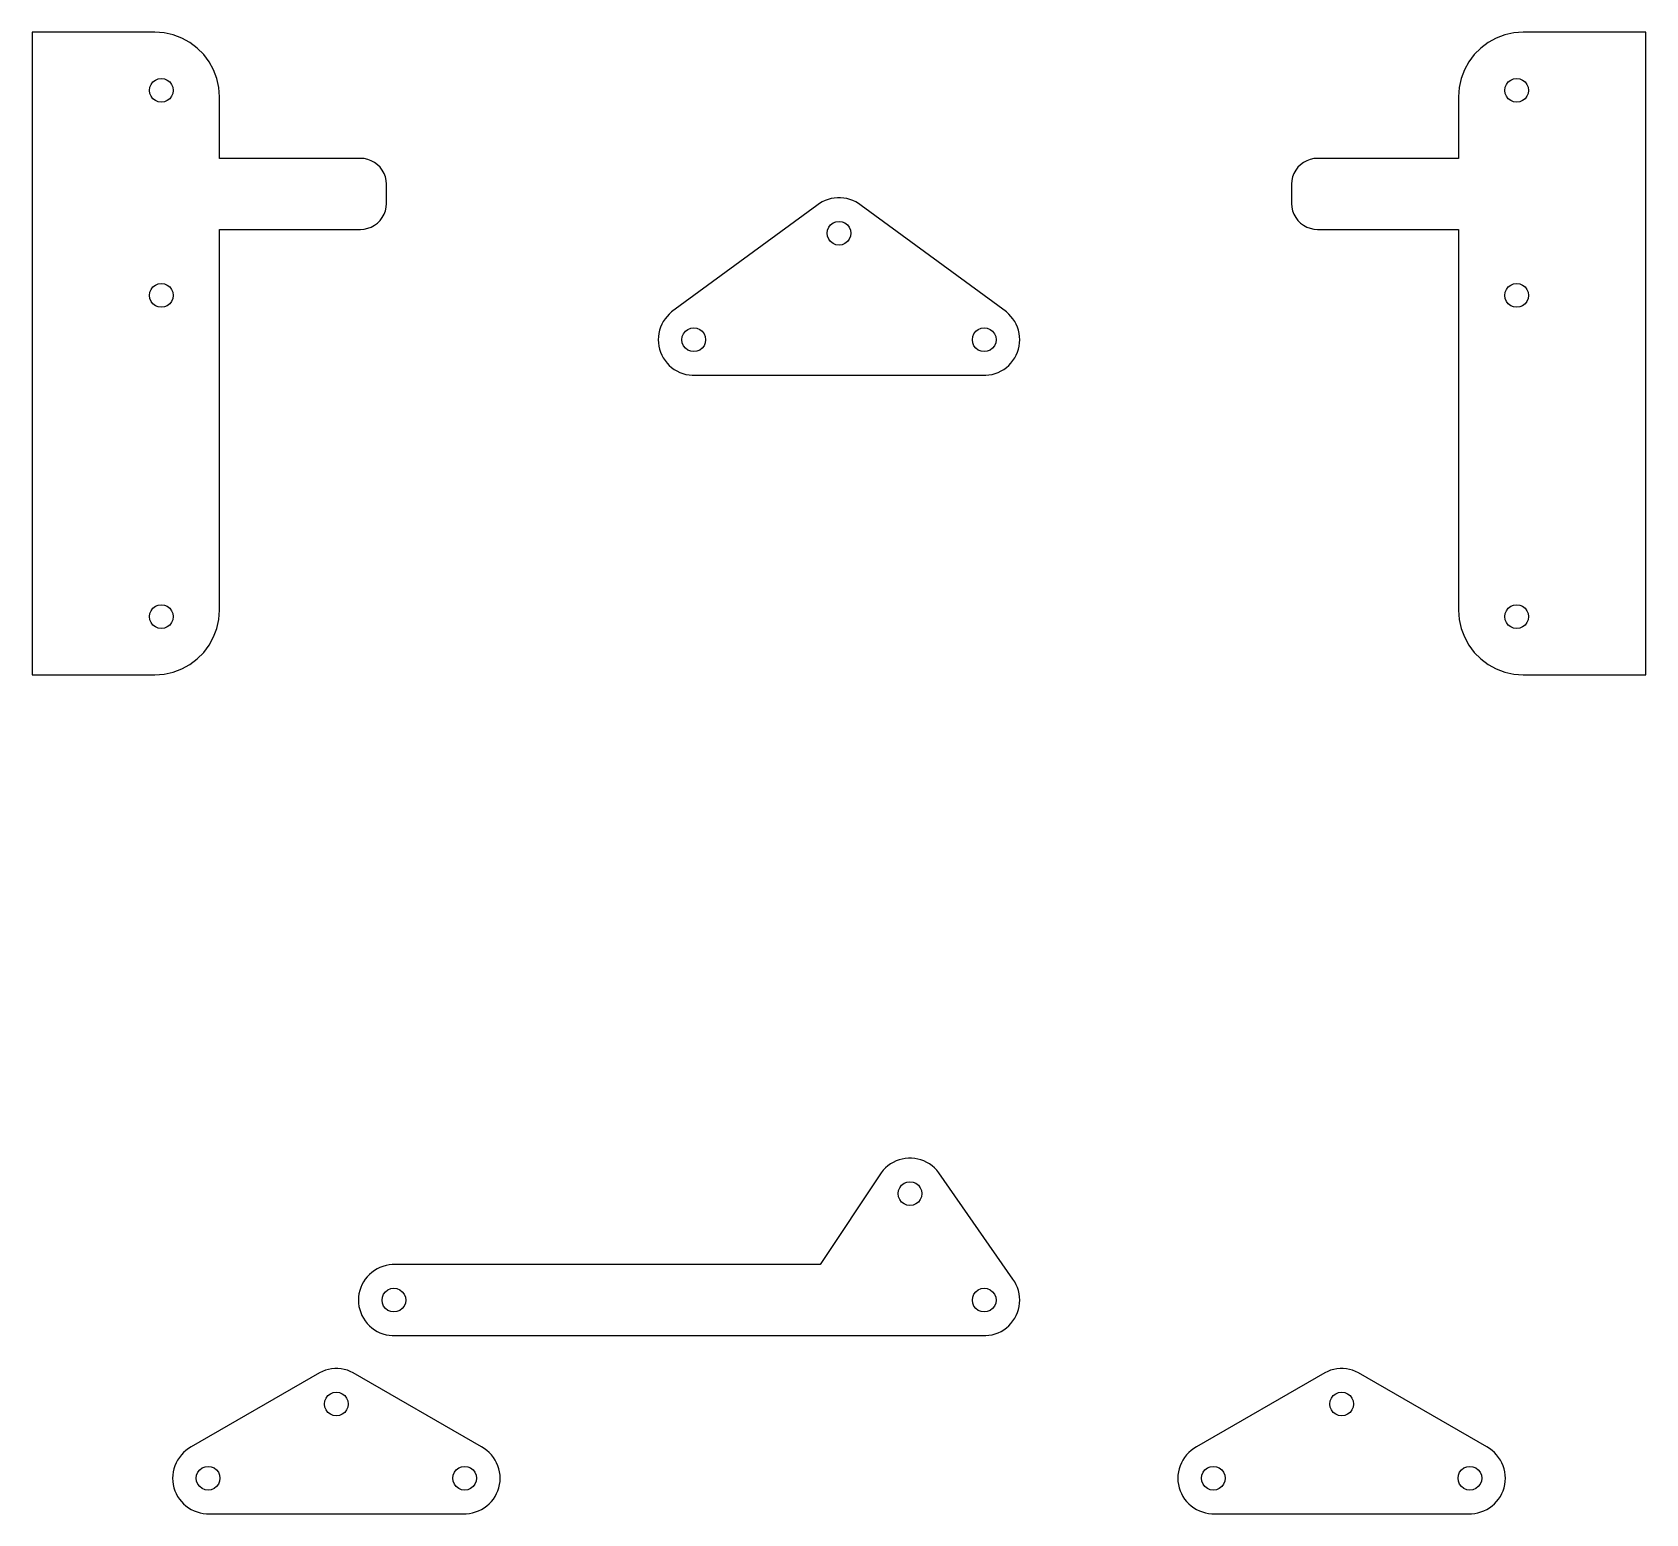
# Model space of a CAD drawing. Extents: x 24 to 273, y 0 to 230.
import ezdxf

# ---------------------------------------------------------------- set-up
doc = ezdxf.new("R2010")
doc.units = 0
doc.layers.get('0').update_dxf_attribs({"linetype": 'CONTINUOUS'})

msp = doc.modelspace()

# ---------------------------------------------------------------- linework, layer by layer
at = {"color": 7}
for points in [[(23.509998, 130.141088), (42.509996, 130.141088), (43.932997, 130.242889), (45.326997, 130.54619), (46.663997, 131.044789), (47.915997, 131.728588), (49.058596, 132.583589), (50.067498, 133.592488), (50.922496, 134.734689), (51.606298, 135.98689), (52.104897, 137.323788), (52.408195, 138.717988), (52.509996, 140.141088), (52.509996, 199.141088), (74.374996, 199.141088), (74.944297, 199.181788), (75.501898, 199.30309), (76.036698, 199.50259), (76.537597, 199.776088), (76.994396, 200.118088), (77.397997, 200.521689), (77.739996, 200.978488), (78.013498, 201.47939), (78.212998, 202.01419), (78.334297, 202.57179), (78.374996, 203.141089), (78.374996, 206.141089), (78.334297, 206.710088), (78.212998, 207.268089), (78.013498, 207.80309), (77.739996, 208.304088), (77.397997, 208.760088), (76.994396, 209.164089), (76.537597, 209.506089), (76.036698, 209.78009), (75.501898, 209.979088), (74.944297, 210.100088), (74.374996, 210.141089), (52.509996, 210.141089), (52.509996, 219.679088), (52.408195, 221.102089), (52.104897, 222.496089), (51.606298, 223.833089), (50.922496, 225.085089), (50.067498, 226.22709), (49.058596, 227.236088), (47.915997, 228.091088), (46.663997, 228.775088), (45.326997, 229.274088), (43.932997, 229.57709), (42.509996, 229.679088), (33.509997, 229.679088), (33.509997, 229.679088), (23.509998, 229.679088), (23.509998, 130.141088)], [(218.624997, 203.141089), (218.665696, 202.57179), (218.786995, 202.01419), (218.986495, 201.47939), (219.259997, 200.978488), (219.601996, 200.521689), (220.005597, 200.118088), (220.462396, 199.776088), (220.963295, 199.50259), (221.498095, 199.30309), (222.055696, 199.181788), (222.624997, 199.141088), (244.489997, 199.141088), (244.489997, 140.141088), (244.591798, 138.717988), (244.895096, 137.323788), (245.393695, 135.98689), (246.077497, 134.734689), (246.932495, 133.592488), (247.941397, 132.583589), (249.083997, 131.728588), (250.335996, 131.044789), (251.672996, 130.54619), (253.066996, 130.242889), (254.489997, 130.141088), (273.489996, 130.141088), (273.489996, 229.679088), (263.489996, 229.679088), (263.489996, 229.679088), (254.489997, 229.679088), (253.066996, 229.57709), (251.672996, 229.274088), (250.335996, 228.775088), (249.083997, 228.091088), (247.941397, 227.236088), (246.932495, 226.22709), (246.077497, 225.085089), (245.393695, 223.833089), (244.895096, 222.496089), (244.591798, 221.102089), (244.489997, 219.679088), (244.489997, 210.141089), (222.624997, 210.141089), (222.055696, 210.100088), (221.498095, 209.979088), (220.963295, 209.78009), (220.462396, 209.506089), (220.005597, 209.164089), (219.601996, 208.760088), (219.259997, 208.304088), (218.986495, 207.80309), (218.786995, 207.268089), (218.665696, 206.710088), (218.624997, 206.141089), (218.624997, 203.141089)], [(41.659996, 220.679089), (41.722997, 221.155088), (41.906997, 221.599088), (42.198996, 221.980088), (42.579996, 222.27209), (43.023996, 222.45609), (43.499998, 222.519088), (43.975996, 222.45609), (44.419997, 222.27209), (44.800997, 221.980088), (45.092995, 221.599088), (45.276996, 221.155088), (45.339996, 220.679089), (45.276996, 220.20309), (45.092995, 219.75909), (44.800997, 219.37809), (44.419997, 219.085089), (43.975996, 218.902088), (43.499998, 218.839088), (43.023996, 218.902088), (42.579996, 219.085089), (42.198996, 219.37809), (41.906997, 219.75909), (41.722997, 220.20309), (41.659996, 220.679089)], [(251.659997, 220.679089), (251.722997, 221.155088), (251.906998, 221.599088), (252.198996, 221.980088), (252.579996, 222.27209), (253.023997, 222.45609), (253.499995, 222.519088), (253.975997, 222.45609), (254.419997, 222.27209), (254.800997, 221.980088), (255.092996, 221.599088), (255.276996, 221.155088), (255.339997, 220.679089), (255.276996, 220.20309), (255.092996, 219.75909), (254.800997, 219.37809), (254.419997, 219.085089), (253.975997, 218.902088), (253.499995, 218.839088), (253.023997, 218.902088), (252.579996, 219.085089), (252.198996, 219.37809), (251.906998, 219.75909), (251.722997, 220.20309), (251.659997, 220.679089)], [(120.499996, 182.041089), (120.522094, 181.548089), (120.588394, 181.058989), (120.698195, 180.577888), (120.850694, 180.108487), (121.044693, 179.654688), (121.278495, 179.22019), (121.550393, 178.80829), (121.858095, 178.422387), (122.199194, 178.06569), (122.570793, 177.740987), (122.970095, 177.450888), (123.393694, 177.197789), (123.838394, 176.983689), (124.300395, 176.810289), (124.776095, 176.678988), (125.261695, 176.590889), (125.753193, 176.546589), (131.999993, 176.546589), (131.999993, 176.541086), (164.999995, 176.541089), (164.999995, 176.546592), (171.246794, 176.546589), (171.738293, 176.590889), (172.223893, 176.678988), (172.699593, 176.810289), (173.161593, 176.983689), (173.606293, 177.197789), (174.029895, 177.450888), (174.429194, 177.740987), (174.800793, 178.06569), (175.141893, 178.422387), (175.449594, 178.80829), (175.721493, 179.22019), (175.955294, 179.654688), (176.149294, 180.108487), (176.301795, 180.577888), (176.411594, 181.058989), (176.477893, 181.548089), (176.499991, 182.041089), (176.477893, 182.534089), (176.411594, 183.023188), (176.301795, 183.50429), (176.149294, 183.97369), (175.955294, 184.427489), (175.721493, 184.86199), (175.449594, 185.273888), (175.141893, 185.65979), (174.800793, 186.016488), (174.429194, 186.34119), (151.929183, 202.841188), (151.529923, 203.13129), (151.106274, 203.38439), (150.661632, 203.598489), (150.199584, 203.771889), (149.723864, 203.903188), (149.238276, 203.991289), (148.746752, 204.035589), (148.253238, 204.035589), (147.761712, 203.991289), (147.276123, 203.903188), (146.800403, 203.771889), (146.338355, 203.598489), (145.893714, 203.38439), (145.470064, 203.13129), (145.070805, 202.841188), (122.570793, 186.34119), (122.199194, 186.016488), (121.858095, 185.65979), (121.550393, 185.273888), (121.278495, 184.86199), (121.044693, 184.427489), (120.850694, 183.97369), (120.698195, 183.50429), (120.588394, 183.023188), (120.522094, 182.534089), (120.499996, 182.041089)], [(146.659998, 198.54109), (146.722696, 199.017289), (146.906508, 199.461089), (147.198915, 199.842188), (147.579997, 200.13459), (148.023769, 200.31839), (148.499997, 200.381088), (148.976224, 200.31839), (149.419996, 200.13459), (149.801078, 199.842188), (150.093485, 199.461089), (150.277297, 199.017289), (150.339998, 198.54109), (150.277297, 198.064888), (150.093485, 197.62109), (149.801078, 197.239989), (149.419996, 196.94759), (148.976224, 196.76379), (148.499997, 196.701088), (148.023769, 196.76379), (147.579997, 196.94759), (147.198915, 197.239989), (146.906508, 197.62109), (146.722696, 198.064888), (146.659998, 198.54109)], [(41.659996, 188.909988), (41.722997, 189.386289), (41.906997, 189.82999), (42.198996, 190.211089), (42.579996, 190.503488), (43.023996, 190.687288), (43.499998, 190.74999), (43.975996, 190.687288), (44.419997, 190.503488), (44.800997, 190.211089), (45.092995, 189.82999), (45.276996, 189.386289), (45.339996, 188.909988), (45.276996, 188.433789), (45.092995, 187.989989), (44.800997, 187.608989), (44.419997, 187.31659), (43.975996, 187.132688), (43.499998, 187.06999), (43.023996, 187.132688), (42.579996, 187.31659), (42.198996, 187.608989), (41.906997, 187.989989), (41.722997, 188.433789), (41.659996, 188.909988)], [(251.659997, 188.909988), (251.722997, 189.386289), (251.906998, 189.82999), (252.198996, 190.211089), (252.579996, 190.503488), (253.023997, 190.687288), (253.499995, 190.74999), (253.975997, 190.687288), (254.419997, 190.503488), (254.800997, 190.211089), (255.092996, 189.82999), (255.276996, 189.386289), (255.339997, 188.909988), (255.276996, 188.433789), (255.092996, 187.989989), (254.800997, 187.608989), (254.419997, 187.31659), (253.975997, 187.132688), (253.499995, 187.06999), (253.023997, 187.132688), (252.579996, 187.31659), (252.198996, 187.608989), (251.906998, 187.989989), (251.722997, 188.433789), (251.659997, 188.909988)], [(124.159998, 182.041089), (124.222696, 182.517288), (124.406496, 182.961088), (124.698895, 183.34219), (125.079997, 183.634589), (125.523797, 183.818389), (125.999996, 183.881087), (126.476196, 183.818389), (126.919996, 183.634589), (127.301097, 183.34219), (127.593496, 182.961088), (127.777296, 182.517288), (127.839998, 182.041089), (127.777296, 181.56489), (127.593496, 181.12109), (127.301097, 180.739988), (126.919996, 180.447589), (126.476196, 180.263789), (125.999996, 180.20109), (125.523797, 180.263789), (125.079997, 180.447589), (124.698895, 180.739988), (124.406496, 181.12109), (124.222696, 181.56489), (124.159998, 182.041089)], [(169.159995, 182.041089), (169.222697, 182.517288), (169.406497, 182.961088), (169.698896, 183.34219), (170.079997, 183.634589), (170.523797, 183.818389), (170.999997, 183.881087), (171.476196, 183.818389), (171.919996, 183.634589), (172.301098, 183.34219), (172.593497, 182.961088), (172.777297, 182.517288), (172.839995, 182.041089), (172.777297, 181.56489), (172.593497, 181.12109), (172.301098, 180.739988), (171.919996, 180.447589), (171.476196, 180.263789), (170.999997, 180.20109), (170.523797, 180.263789), (170.079997, 180.447589), (169.698896, 180.739988), (169.406497, 181.12109), (169.222697, 181.56489), (169.159995, 182.041089)], [(41.659996, 139.14109), (41.722997, 139.617289), (41.906997, 140.061089), (42.198996, 140.442188), (42.579996, 140.73459), (43.023996, 140.91839), (43.499998, 140.981089), (43.975996, 140.91839), (44.419997, 140.73459), (44.800997, 140.442188), (45.092995, 140.061089), (45.276996, 139.617289), (45.339996, 139.14109), (45.276996, 138.664888), (45.092995, 138.221088), (44.800997, 137.839989), (44.419997, 137.54759), (43.975996, 137.36379), (43.499998, 137.301089), (43.023996, 137.36379), (42.579996, 137.54759), (42.198996, 137.839989), (41.906997, 138.221088), (41.722997, 138.664888), (41.659996, 139.14109)], [(251.659997, 139.14109), (251.722997, 139.617289), (251.906998, 140.061089), (252.198996, 140.442188), (252.579996, 140.73459), (253.023997, 140.91839), (253.499995, 140.981089), (253.975997, 140.91839), (254.419997, 140.73459), (254.800997, 140.442188), (255.092996, 140.061089), (255.276996, 139.617289), (255.339997, 139.14109), (255.276996, 138.664888), (255.092996, 138.221088), (254.800997, 137.839989), (254.419997, 137.54759), (253.975997, 137.36379), (253.499995, 137.301089), (253.023997, 137.36379), (252.579996, 137.54759), (252.198996, 137.839989), (251.906998, 138.221088), (251.722997, 138.664888), (251.659997, 139.14109)], [(164.999997, 27.746585), (171.246797, 27.746585), (171.738296, 27.790894), (172.223896, 27.878975), (172.699595, 28.010293), (173.161596, 28.18369), (173.606296, 28.397784), (174.029898, 28.650881), (174.429197, 28.940977), (174.800796, 29.265702), (175.141896, 29.622375), (175.449597, 30.008285), (175.721495, 30.420189), (175.955297, 30.854698), (176.149296, 31.308483), (176.301798, 31.777875), (176.411596, 32.258979), (176.477896, 32.748099), (176.499994, 33.241084), (176.477896, 33.734098), (176.411596, 34.22319), (176.301798, 34.704294), (176.149296, 35.173686), (175.955297, 35.627499), (175.721495, 36.06198), (175.449597, 36.473884), (163.949597, 52.973893), (163.641896, 53.359775), (163.300797, 53.716476), (162.929197, 54.041201), (162.529895, 54.331297), (162.106297, 54.584394), (161.661596, 54.798488), (161.199596, 54.971885), (160.723896, 55.103175), (160.238296, 55.191285), (159.746798, 55.235594), (159.253197, 55.235594), (158.761698, 55.191285), (158.276126, 55.103175), (157.800407, 54.971885), (157.338355, 54.798488), (156.893717, 54.584394), (156.470068, 54.331297), (156.070808, 54.041201), (155.699158, 53.716476), (155.358107, 53.359775), (155.050408, 52.973893), (145.561857, 38.741088), (111.999996, 38.741088), (111.999996, 38.735443)], [(157.659996, 49.741094), (157.722697, 50.217287), (157.906506, 50.661082), (158.198916, 51.042195), (158.579998, 51.334577), (159.023798, 51.518388), (159.499997, 51.581098), (159.976196, 51.518388), (160.419996, 51.334577), (160.801098, 51.042195), (161.093497, 50.661082), (161.277297, 50.217287), (161.339996, 49.741094), (161.277297, 49.2649), (161.093497, 48.821078), (160.801098, 48.439993), (160.419996, 48.147582), (159.976196, 47.963799), (159.499997, 47.90109), (159.023798, 47.963799), (158.579998, 48.147582), (158.198916, 48.439993), (157.906506, 48.821078), (157.722697, 49.2649), (157.659996, 49.741094)], [(111.999996, 38.735584), (79.293997, 38.735584), (78.802495, 38.691275), (78.316895, 38.603194), (77.841196, 38.471876), (77.379198, 38.298478), (76.934497, 38.084385), (76.510896, 37.831288), (76.111597, 37.541192), (75.739998, 37.216495), (75.398895, 36.859794), (75.091197, 36.473884), (74.819296, 36.06198), (74.585497, 35.627499), (74.391497, 35.173686), (74.238996, 34.704294), (74.129197, 34.22319), (74.062898, 33.734098), (74.0408, 33.241084)], [(77.700796, 33.241084), (77.763497, 33.717278), (77.947297, 34.161101), (78.239696, 34.542185), (78.620798, 34.834596), (79.064598, 35.018379), (79.540797, 35.081089), (80.016996, 35.018379), (80.460796, 34.834596), (80.841898, 34.542185), (81.134297, 34.161101), (81.318097, 33.717278), (81.380796, 33.241084), (81.318097, 32.764891), (81.134297, 32.321096), (80.841898, 31.939984), (80.460796, 31.647601), (80.016996, 31.46379), (79.540797, 31.40108), (79.064598, 31.46379), (78.620798, 31.647601), (78.239696, 31.939984), (77.947297, 32.321096), (77.763497, 32.764891), (77.700796, 33.241084)], [(169.159995, 33.241084), (169.222697, 33.717278), (169.406497, 34.161101), (169.698896, 34.542185), (170.079997, 34.834596), (170.523797, 35.018379), (170.999997, 35.081089), (171.476196, 35.018379), (171.919996, 34.834596), (172.301098, 34.542185), (172.593497, 34.161101), (172.777297, 33.717278), (172.839995, 33.241084), (172.777297, 32.764891), (172.593497, 32.321096), (172.301098, 31.939984), (171.919996, 31.647601), (171.476196, 31.46379), (170.999997, 31.40108), (170.523797, 31.46379), (170.079997, 31.647601), (169.698896, 31.939984), (169.406497, 32.321096), (169.222697, 32.764891), (169.159995, 33.241084)], [(74.040797, 33.241084), (74.062895, 32.748099), (74.129197, 32.258979), (74.238996, 31.777875), (74.391497, 31.308483), (74.585497, 30.854698), (74.819296, 30.420189), (75.091197, 30.008285), (75.398895, 29.622375), (75.739998, 29.265702), (76.111597, 28.940977), (76.510896, 28.650881), (76.934497, 28.397784), (77.379198, 28.18369), (77.841196, 28.010293), (78.316895, 27.878975), (78.802495, 27.790894), (79.293997, 27.746585), (111.999996, 27.746585), (111.999996, 27.741222)], [(111.999996, 27.741081), (164.999997, 27.741081), (164.999997, 27.746444)], [(45.249996, 5.64108), (45.272009, 5.148095), (45.337995, 4.659088), (45.447997, 4.178097), (45.600995, 3.708084), (45.794998, 3.255089), (46.028997, 2.8201), (46.299998, 2.408084), (46.607995, 2.022088), (46.948996, 1.666093), (47.320996, 1.341086), (47.719996, 1.051103), (48.143995, 0.798091), (48.588397, 0.584081), (49.050397, 0.410091), (49.526097, 0.279084), (50.011697, 0.191087), (50.503195, 0.147089), (56.749995, 0.147089), (56.749995, 0.141162), (84.499998, 0.141105), (84.499998, 0.147032), (90.746797, 0.147089), (91.238296, 0.191087), (91.723896, 0.279084), (92.199595, 0.410091), (92.661596, 0.584081), (93.106296, 0.798091), (93.529898, 1.051103), (93.929197, 1.341086), (94.300796, 1.666093), (94.641896, 2.022088), (94.949597, 2.408084), (95.221496, 2.8201), (95.455297, 3.255089), (95.649296, 3.708084), (95.801795, 4.178097), (95.911597, 4.659088), (95.977896, 5.148095), (95.999994, 5.64108), (95.977896, 6.134094), (95.911594, 6.623185), (95.801792, 7.10429), (95.649294, 7.573682), (95.455294, 8.027495), (95.221493, 8.462004), (94.949594, 8.873879), (94.641893, 9.25979), (94.300794, 9.616491), (93.929194, 9.941187), (93.529895, 10.231284), (93.106294, 10.484381), (73.231293, 21.984406), (72.786593, 22.198499), (72.324595, 22.371897), (71.848893, 22.503186), (71.363292, 22.591296), (70.871794, 22.635605), (70.378193, 22.635605), (69.886695, 22.591296), (69.401095, 22.503186), (68.925395, 22.371897), (68.463394, 22.198499), (68.018694, 21.984406), (48.143993, 10.484381), (47.719993, 10.231284), (47.320993, 9.941187), (46.948993, 9.616491), (46.607992, 9.25979), (46.299995, 8.873879), (46.028994, 8.462004), (45.794995, 8.027495), (45.600993, 7.573682), (45.447994, 7.10429), (45.337992, 6.623185), (45.271995, 6.134094), (45.249981, 5.64108)], [(200.999996, 5.64108), (201.022094, 5.148095), (201.088396, 4.659088), (201.198198, 4.178097), (201.350697, 3.708084), (201.544696, 3.255089), (201.778497, 2.8201), (202.050396, 2.408084), (202.358097, 2.022088), (202.699197, 1.666093), (203.070796, 1.341086), (203.470095, 1.051103), (203.893697, 0.798091), (204.338397, 0.584081), (204.800398, 0.410091), (205.276097, 0.279084), (205.761697, 0.191087), (206.253196, 0.147089), (212.499996, 0.147089), (212.499996, 0.141162), (240.249998, 0.141105), (240.249998, 0.147032), (246.496798, 0.147089), (246.988296, 0.191087), (247.473896, 0.279084), (247.949596, 0.410091), (248.411596, 0.584081), (248.855998, 0.798091), (249.279997, 1.051103), (249.678997, 1.341086), (250.050997, 1.666093), (250.391998, 2.022088), (250.699995, 2.408084), (250.970996, 2.8201), (251.204995, 3.255089), (251.398998, 3.708084), (251.551996, 4.178097), (251.661998, 4.659088), (251.727995, 5.148095), (251.750009, 5.64108), (251.727995, 6.134094), (251.662009, 6.623185), (251.552007, 7.10429), (251.399009, 7.573682), (251.205007, 8.027495), (250.971008, 8.462004), (250.700007, 8.873879), (250.392009, 9.25979), (250.051008, 9.616491), (249.679008, 9.941187), (249.280008, 10.231284), (248.856009, 10.484381), (228.981308, 21.984406), (228.536607, 22.198499), (228.074607, 22.371897), (227.598907, 22.503186), (227.113307, 22.591296), (226.621808, 22.635605), (226.128207, 22.635605), (225.636709, 22.591296), (225.151109, 22.503186), (224.675406, 22.371897), (224.213409, 22.198499), (223.768708, 21.984406), (203.893708, 10.484381), (203.470106, 10.231284), (203.070807, 9.941187), (202.699208, 9.616491), (202.358109, 9.25979), (202.050407, 8.873879), (201.778509, 8.462004), (201.544707, 8.027495), (201.350708, 7.573682), (201.198209, 7.10429), (201.088408, 6.623185), (201.022108, 6.134094), (201.00001, 5.64108)], [(68.784998, 17.141105), (68.847696, 17.617299), (69.031496, 18.061093), (69.323895, 18.442206), (69.704997, 18.734588), (70.148797, 18.9184), (70.624996, 18.98111), (71.101196, 18.9184), (71.544996, 18.734588), (71.926097, 18.442206), (72.218496, 18.061093), (72.402296, 17.617299), (72.464998, 17.141105), (72.402296, 16.664884), (72.218496, 16.221089), (71.926097, 15.840004), (71.544996, 15.547594), (71.101196, 15.363811), (70.624996, 15.301101), (70.148797, 15.363811), (69.704997, 15.547594), (69.323895, 15.840004), (69.031496, 16.221089), (68.847696, 16.664884), (68.784998, 17.141105)], [(224.534995, 17.141105), (224.597697, 17.617299), (224.781497, 18.061093), (225.073896, 18.442206), (225.454997, 18.734588), (225.898797, 18.9184), (226.374997, 18.98111), (226.851196, 18.9184), (227.294996, 18.734588), (227.676098, 18.442206), (227.968497, 18.061093), (228.152297, 17.617299), (228.214995, 17.141105), (228.152297, 16.664884), (227.968497, 16.221089), (227.676098, 15.840004), (227.294996, 15.547594), (226.851196, 15.363811), (226.374997, 15.301101), (225.898797, 15.363811), (225.454997, 15.547594), (225.073896, 15.840004), (224.781497, 16.221089), (224.597697, 16.664884), (224.534995, 17.141105)], [(48.909997, 5.64108), (48.972696, 6.117302), (49.156496, 6.561097), (49.448898, 6.942181), (49.829997, 7.234592), (50.273797, 7.418403), (50.749996, 7.481085), (51.226195, 7.418403), (51.669995, 7.234592), (52.051097, 6.942181), (52.343496, 6.561097), (52.527296, 6.117302), (52.589997, 5.64108), (52.527296, 5.164887), (52.343496, 4.721092), (52.051097, 4.340092), (51.669995, 4.048105), (51.226195, 3.864096), (50.749996, 3.801104), (50.273797, 3.864096), (49.829997, 4.048105), (49.448898, 4.340092), (49.156496, 4.721092), (48.972696, 5.164887), (48.909997, 5.64108)], [(88.659995, 5.64108), (88.722697, 6.117302), (88.906497, 6.561097), (89.198896, 6.942181), (89.579998, 7.234592), (90.023798, 7.418403), (90.499997, 7.481085), (90.976196, 7.418403), (91.419996, 7.234592), (91.801098, 6.942181), (92.093497, 6.561097), (92.277297, 6.117302), (92.339995, 5.64108), (92.277297, 5.164887), (92.093497, 4.721092), (91.801098, 4.340092), (91.419996, 4.048105), (90.976196, 3.864096), (90.499997, 3.801104), (90.023798, 3.864096), (89.579998, 4.048105), (89.198896, 4.340092), (88.906497, 4.721092), (88.722697, 5.164887), (88.659995, 5.64108)], [(204.659998, 5.64108), (204.722696, 6.117302), (204.906496, 6.561097), (205.198895, 6.942181), (205.579997, 7.234592), (206.023797, 7.418403), (206.499996, 7.481085), (206.976195, 7.418403), (207.419996, 7.234592), (207.801097, 6.942181), (208.093496, 6.561097), (208.277296, 6.117302), (208.339998, 5.64108), (208.277296, 5.164887), (208.093496, 4.721092), (207.801097, 4.340092), (207.419996, 4.048105), (206.976195, 3.864096), (206.499996, 3.801104), (206.023797, 3.864096), (205.579997, 4.048105), (205.198895, 4.340092), (204.906496, 4.721092), (204.722696, 5.164887), (204.659998, 5.64108)], [(244.409996, 5.64108), (244.472697, 6.117302), (244.656497, 6.561097), (244.948896, 6.942181), (245.329998, 7.234592), (245.773798, 7.418403), (246.249997, 7.481085), (246.726196, 7.418403), (247.169996, 7.234592), (247.551095, 6.942181), (247.843497, 6.561097), (248.027297, 6.117302), (248.089996, 5.64108), (248.027297, 5.164887), (247.843497, 4.721092), (247.551095, 4.340092), (247.169996, 4.048105), (246.726196, 3.864096), (246.249997, 3.801104), (245.773798, 3.864096), (245.329998, 4.048105), (244.948896, 4.340092), (244.656497, 4.721092), (244.472697, 5.164887), (244.409996, 5.64108)]]:
    msp.add_lwpolyline(points, dxfattribs=at)

doc.saveas('drawing.dxf')
